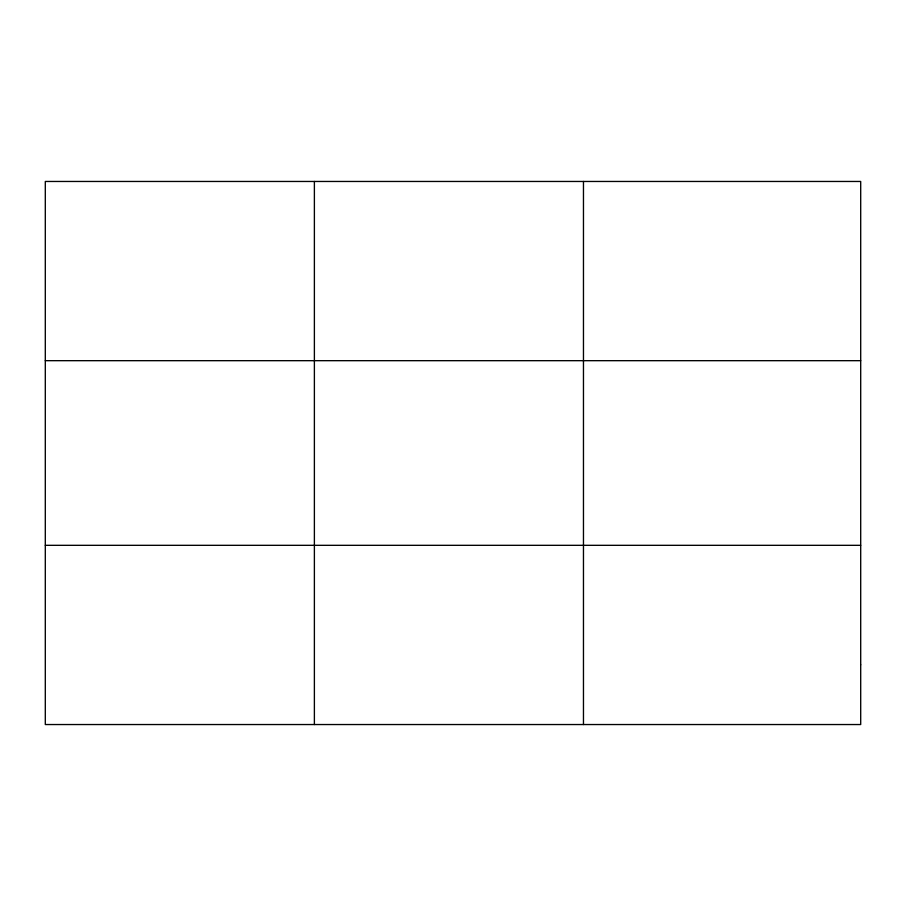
<?xml version="1.0" encoding="UTF-8"?>
<svg xmlns="http://www.w3.org/2000/svg" width="906" height="906" viewBox="0 0 906 906"><rect width="100%" height="100%" fill="white"/><g stroke="black" fill="none" stroke-linecap="round" stroke-linejoin="round"><path stroke-width="1.36" d="M314.382 724.54L314.382 181.46M583.464 724.54L583.464 181.46M45.3 360.679L860.7 360.679M45.3 545.321L860.7 545.321M860.7 664.8L860.7 724.54L45.3 724.54L45.3 181.46L860.7 181.46L860.7 664.8"/></g></svg>
